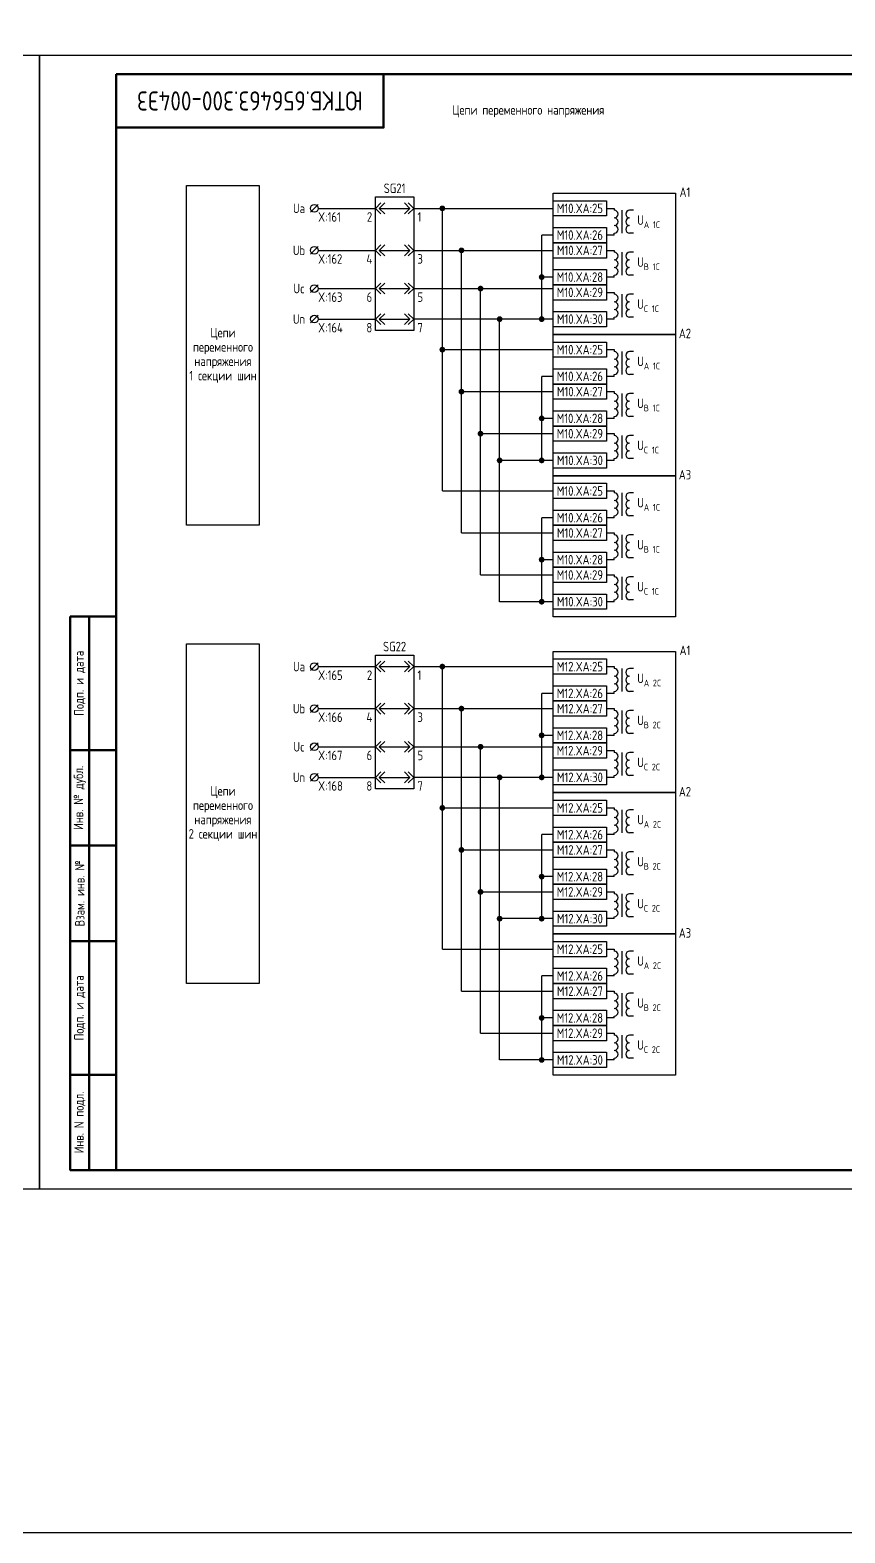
# Model space of a CAD drawing. Header units: millimetres. Extents: x -1612 to 9998, y -90 to 1220.
# Drawn here: x 837.5 to 1050.8, y -90 to 303.6 of the extents above; entities that cross this region are included whole.
import ezdxf

# ---------------------------------------------------------------- set-up
doc = ezdxf.new("R2010")
doc.units = ezdxf.units.MM
doc.styles.add('Gost_type_A', font='GOST_A.TTF')

# ---------------------------------------------------------------- blocks, each defined once
blk = doc.blocks.new('Формат_А3')
blk.add_lwpolyline([(-420, 297), (0, 297), (0, 0), (-420, 0)], close=True)
at = {"lineweight": 50}
blk.add_lwpolyline([(-400, 292), (-5, 292), (-5, 5), (-400, 5)], close=True, dxfattribs=at)
blk = doc.blocks.new('БИ_разъем')
for p, q in [((0, 0), (1.41, 1.41)), ((0, 0), (1.41, 1.41)), ((0, 0), (1.41, -1.41)), ((0, 0), (1.41, -1.41)), ((1, 0), (2.41, 1.41)), ((1, 0), (2.41, -1.41)), ((1, 0), (9, 0)), ((9, 0), (7.59, 1.41)), ((9, 0), (7.59, -1.41)), ((10, 0), (8.59, 1.41)), ((10, 0), (8.59, 1.41)), ((10, 0), (8.59, -1.41)), ((10, 0), (8.59, -1.41))]:
    blk.add_line(p, q)
blk = doc.blocks.new('POINT')
at = {"const_width": 0.75}
blk.add_lwpolyline([(-0.375, 0, 1), (0.375, 0, 1)], format="xyb", close=True, dxfattribs=at)
blk = doc.blocks.new('Штамп угловой верхний')
at = {"lineweight": 50}
blk.add_lwpolyline([(0, 0), (70, 0), (70, -14), (0, -14)], close=True, dxfattribs=at)
blk = doc.blocks.new('Штамп левый нижний')
at = {"lineweight": 50}
for points in [[(-12, 145), (-7, 145), (-7, 110), (-12, 110)], [(-7, 145), (0, 145), (0, 110), (-7, 110)], [(-12, 110), (-7, 110), (-7, 85), (-12, 85)], [(-7, 110), (0, 110), (0, 85), (-7, 85)], [(-12, 85), (-7, 85), (-7, 60), (-12, 60)], [(-7, 85), (0, 85), (0, 60), (-7, 60)], [(-12, 60), (-7, 60), (-7, 25), (-12, 25)], [(-7, 60), (0, 60), (0, 25), (-7, 25)], [(-12, 25), (-7, 25), (-7, 0), (-12, 0)], [(-7, 25), (0, 25), (0, 0), (-7, 0)]]:
    blk.add_lwpolyline(points, close=True, dxfattribs=at)
at = {"char_height": 2.5, "attachment_point": 5, "rotation": 90, "style": 'Gost_type_A'}
for s, insert, width in [('Подп. и дата', (-9.5, 127.5), 35), ('Инв. № дубл.', (-9.5, 97.5), 25), ('Взам. инв. №', (-9.5, 72.5), 25), ('Подп. и дата', (-9.5, 42.5), 35), ('Инв. N подл.', (-9.5, 12.5), 25)]:
    blk.add_mtext(s, dxfattribs=dict(at, insert=insert, width=width))

msp = doc.modelspace()

# ---------------------------------------------------------------- linework, layer by layer
for p, q in [((912.89, 257.86), (910.89, 255.86)), ((912.89, 256.86), (927.89, 256.86)), ((937.89, 256.86), (974.39, 256.86)), ((945.39, 182.86), (945.39, 256.86)), ((971.39, 227.86), (971.39, 249.86)), ((974.39, 249.86), (971.39, 249.86)), ((912.89, 246.86), (910.89, 244.86)), ((912.9, 245.86), (927.89, 245.86)), ((937.89, 245.86), (974.39, 245.86)), ((950.39, 171.86), (950.39, 245.86)), ((912.89, 236.86), (910.89, 234.86)), ((974.39, 238.86), (971.39, 238.86)), ((912.9, 235.86), (927.89, 235.86)), ((937.89, 235.86), (974.39, 235.86)), ((955.39, 160.86), (955.39, 235.86)), ((912.89, 228.86), (910.89, 226.86)), ((912.9, 227.86), (927.89, 227.86)), ((974.39, 227.86), (937.89, 227.86)), ((960.39, 153.86), (960.39, 227.86)), ((945.77, 219.86), (974.39, 219.86)), ((971.39, 190.86), (971.39, 212.86)), ((974.39, 212.86), (971.39, 212.86)), ((950.39, 208.86), (974.39, 208.86)), ((974.39, 201.86), (971.39, 201.86)), ((955.39, 197.86), (974.39, 197.86)), ((974.39, 190.86), (960.39, 190.86)), ((945.39, 182.86), (974.39, 182.86)), ((971.39, 153.86), (971.39, 175.86)), ((974.39, 175.86), (971.39, 175.86)), ((950.39, 171.86), (974.39, 171.86)), ((974.39, 164.86), (971.39, 164.86)), ((955.39, 160.86), (974.39, 160.86)), ((974.39, 153.86), (960.39, 153.86)), ((912.89, 137.86), (910.89, 135.86)), ((912.89, 136.86), (927.89, 136.86)), ((937.89, 136.86), (974.39, 136.86)), ((945.39, 62.86), (945.39, 136.86)), ((912.89, 126.86), (910.89, 124.86)), ((971.39, 107.86), (971.39, 129.86)), ((974.39, 129.86), (971.39, 129.86)), ((912.9, 125.86), (927.89, 125.86)), ((937.89, 125.86), (974.39, 125.86)), ((950.39, 51.86), (950.39, 125.86)), ((974.39, 118.86), (971.39, 118.86)), ((912.89, 116.86), (910.89, 114.86)), ((912.9, 115.86), (927.89, 115.86)), ((937.89, 115.86), (974.39, 115.86)), ((955.39, 40.86), (955.39, 115.86)), ((912.89, 108.86), (910.89, 106.86)), ((912.9, 107.86), (927.89, 107.86)), ((974.39, 107.86), (937.89, 107.86)), ((960.39, 33.86), (960.39, 107.86)), ((945.77, 99.86), (974.39, 99.86)), ((971.39, 70.86), (971.39, 92.86)), ((974.39, 92.86), (971.39, 92.86)), ((950.39, 88.86), (974.39, 88.86)), ((974.39, 81.86), (971.39, 81.86)), ((955.39, 77.86), (974.39, 77.86)), ((974.39, 70.86), (960.39, 70.86)), ((945.39, 62.86), (974.39, 62.86)), ((971.39, 33.86), (971.39, 55.86)), ((974.39, 55.86), (971.39, 55.86)), ((950.39, 51.86), (974.39, 51.86)), ((974.39, 44.86), (971.39, 44.86)), ((955.39, 40.86), (974.39, 40.86)), ((974.39, 33.86), (960.39, 33.86))]:
    msp.add_line(p, q)
at = {"ltscale": 4}
for p, q in [((988.39, 256.86), (990.39, 256.86)), ((990.39, 256.86), (990.39, 256.36)), ((990.39, 256.86), (990.39, 256.36)), ((992.39, 256.36), (992.39, 252.36)), ((995.39, 256.36), (994.39, 256.36)), ((992.39, 254.36), (992.39, 250.36)), ((990.39, 249.86), (988.39, 249.86)), ((990.39, 249.86), (990.39, 250.36)), ((995.39, 250.36), (994.39, 250.36)), ((988.39, 245.86), (990.39, 245.86)), ((990.39, 245.86), (990.39, 245.36)), ((990.39, 245.86), (990.39, 245.36)), ((992.39, 245.36), (992.39, 241.36)), ((995.39, 245.36), (994.39, 245.36)), ((992.39, 243.36), (992.39, 239.36)), ((990.39, 238.86), (988.39, 238.86)), ((990.39, 238.86), (990.39, 239.36)), ((995.39, 239.36), (994.39, 239.36)), ((988.39, 234.86), (990.39, 234.86)), ((990.39, 234.86), (990.39, 234.36)), ((990.39, 234.86), (990.39, 234.36)), ((992.39, 234.36), (992.39, 230.36)), ((992.39, 232.36), (992.39, 228.36)), ((995.39, 234.36), (994.39, 234.36)), ((990.39, 227.86), (990.39, 228.36)), ((995.39, 228.36), (994.39, 228.36)), ((990.39, 227.86), (988.39, 227.86)), ((988.39, 219.86), (990.39, 219.86)), ((990.39, 219.86), (990.39, 219.36)), ((990.39, 219.86), (990.39, 219.36)), ((992.39, 219.36), (992.39, 215.36)), ((992.39, 217.36), (992.39, 213.36)), ((995.39, 219.36), (994.39, 219.36)), ((990.39, 212.86), (988.39, 212.86)), ((990.39, 212.86), (990.39, 213.36)), ((995.39, 213.36), (994.39, 213.36)), ((988.39, 208.86), (990.39, 208.86)), ((990.39, 208.86), (990.39, 208.36)), ((990.39, 208.86), (990.39, 208.36)), ((992.39, 208.36), (992.39, 204.36)), ((992.39, 206.36), (992.39, 202.36)), ((995.39, 208.36), (994.39, 208.36)), ((990.39, 201.86), (988.39, 201.86)), ((990.39, 201.86), (990.39, 202.36)), ((995.39, 202.36), (994.39, 202.36)), ((988.39, 197.86), (990.39, 197.86)), ((990.39, 197.86), (990.39, 197.36)), ((990.39, 197.86), (990.39, 197.36)), ((992.39, 197.36), (992.39, 193.36)), ((995.39, 197.36), (994.39, 197.36)), ((992.39, 195.36), (992.39, 191.36)), ((990.39, 190.86), (988.39, 190.86)), ((990.39, 190.86), (990.39, 191.36)), ((995.39, 191.36), (994.39, 191.36)), ((988.39, 182.86), (990.39, 182.86)), ((990.39, 182.86), (990.39, 182.36)), ((990.39, 182.86), (990.39, 182.36)), ((992.39, 182.36), (992.39, 178.36)), ((995.39, 182.36), (994.39, 182.36)), ((992.39, 180.36), (992.39, 176.36)), ((990.39, 175.86), (988.39, 175.86)), ((990.39, 175.86), (990.39, 176.36)), ((995.39, 176.36), (994.39, 176.36)), ((988.39, 171.86), (990.39, 171.86)), ((990.39, 171.86), (990.39, 171.36)), ((990.39, 171.86), (990.39, 171.36)), ((992.39, 171.36), (992.39, 167.36)), ((992.39, 169.36), (992.39, 165.36)), ((995.39, 171.36), (994.39, 171.36)), ((990.39, 164.86), (990.39, 165.36)), ((995.39, 165.36), (994.39, 165.36)), ((990.39, 164.86), (988.39, 164.86)), ((988.39, 160.86), (990.39, 160.86)), ((990.39, 160.86), (990.39, 160.36)), ((990.39, 160.86), (990.39, 160.36)), ((992.39, 160.36), (992.39, 156.36)), ((992.39, 158.36), (992.39, 154.36)), ((995.39, 160.36), (994.39, 160.36)), ((990.39, 153.86), (988.39, 153.86)), ((990.39, 153.86), (990.39, 154.36)), ((995.39, 154.36), (994.39, 154.36)), ((988.39, 136.86), (990.39, 136.86)), ((990.39, 136.86), (990.39, 136.36)), ((990.39, 136.86), (990.39, 136.36)), ((992.39, 136.36), (992.39, 132.36)), ((992.39, 134.36), (992.39, 130.36)), ((995.39, 136.36), (994.39, 136.36)), ((990.39, 129.86), (990.39, 130.36)), ((995.39, 130.36), (994.39, 130.36)), ((990.39, 129.86), (988.39, 129.86)), ((988.39, 125.86), (990.39, 125.86)), ((990.39, 125.86), (990.39, 125.36)), ((990.39, 125.86), (990.39, 125.36)), ((992.39, 125.36), (992.39, 121.36)), ((992.39, 123.36), (992.39, 119.36)), ((995.39, 125.36), (994.39, 125.36)), ((990.39, 118.86), (988.39, 118.86)), ((990.39, 118.86), (990.39, 119.36)), ((995.39, 119.36), (994.39, 119.36)), ((988.39, 114.86), (990.39, 114.86)), ((990.39, 114.86), (990.39, 114.36)), ((990.39, 114.86), (990.39, 114.36)), ((992.39, 114.36), (992.39, 110.36)), ((995.39, 114.36), (994.39, 114.36)), ((992.39, 112.36), (992.39, 108.36)), ((990.39, 107.86), (988.39, 107.86)), ((990.39, 107.86), (990.39, 108.36)), ((995.39, 108.36), (994.39, 108.36)), ((988.39, 99.86), (990.39, 99.86)), ((990.39, 99.86), (990.39, 99.36)), ((990.39, 99.86), (990.39, 99.36)), ((992.39, 99.36), (992.39, 95.36)), ((995.39, 99.36), (994.39, 99.36)), ((992.39, 97.36), (992.39, 93.36)), ((990.39, 92.86), (988.39, 92.86)), ((990.39, 92.86), (990.39, 93.36)), ((995.39, 93.36), (994.39, 93.36)), ((988.39, 88.86), (990.39, 88.86)), ((990.39, 88.86), (990.39, 88.36)), ((990.39, 88.86), (990.39, 88.36)), ((992.39, 88.36), (992.39, 84.36)), ((995.39, 88.36), (994.39, 88.36)), ((992.39, 86.36), (992.39, 82.36)), ((990.39, 81.86), (988.39, 81.86)), ((990.39, 81.86), (990.39, 82.36)), ((995.39, 82.36), (994.39, 82.36)), ((988.39, 77.86), (990.39, 77.86)), ((990.39, 77.86), (990.39, 77.36)), ((990.39, 77.86), (990.39, 77.36)), ((992.39, 77.36), (992.39, 73.36)), ((992.39, 75.36), (992.39, 71.36)), ((995.39, 77.36), (994.39, 77.36)), ((990.39, 70.86), (988.39, 70.86)), ((990.39, 70.86), (990.39, 71.36)), ((995.39, 71.36), (994.39, 71.36)), ((988.39, 62.86), (990.39, 62.86)), ((990.39, 62.86), (990.39, 62.36)), ((990.39, 62.86), (990.39, 62.36)), ((992.39, 62.36), (992.39, 58.36)), ((992.39, 60.36), (992.39, 56.36)), ((995.39, 62.36), (994.39, 62.36)), ((990.39, 55.86), (988.39, 55.86)), ((990.39, 55.86), (990.39, 56.36)), ((995.39, 56.36), (994.39, 56.36)), ((988.39, 51.86), (990.39, 51.86)), ((990.39, 51.86), (990.39, 51.36)), ((990.39, 51.86), (990.39, 51.36)), ((992.39, 51.36), (992.39, 47.36)), ((995.39, 51.36), (994.39, 51.36)), ((992.39, 49.36), (992.39, 45.36)), ((990.39, 44.86), (988.39, 44.86)), ((990.39, 44.86), (990.39, 45.36)), ((995.39, 45.36), (994.39, 45.36)), ((988.39, 40.86), (990.39, 40.86)), ((990.39, 40.86), (990.39, 40.36)), ((990.39, 40.86), (990.39, 40.36)), ((992.39, 40.36), (992.39, 36.36)), ((995.39, 40.36), (994.39, 40.36)), ((992.39, 38.36), (992.39, 34.36)), ((990.39, 33.86), (988.39, 33.86)), ((990.39, 33.86), (990.39, 34.36)), ((995.39, 34.36), (994.39, 34.36))]:
    msp.add_line(p, q, dxfattribs=at)
for points in [[(-1612, 1220), (9998.36, 1220), (9998.36, -90), (-1612, -90)], [(897.48, 173.86), (878.48, 173.86), (878.48, 262.86), (897.48, 262.86)], [(927.89, 259.86), (937.89, 259.86), (937.89, 224.86), (927.89, 224.86)], [(974.39, 260.86), (1006.39, 260.86), (1006.39, 223.86), (974.39, 223.86)], [(974.39, 258.86), (988.39, 258.86), (988.39, 254.86), (974.39, 254.86)], [(974.39, 251.86), (988.39, 251.86), (988.39, 247.86), (974.39, 247.86)], [(974.39, 247.86), (988.39, 247.86), (988.39, 243.86), (974.39, 243.86)], [(974.39, 240.86), (988.39, 240.86), (988.39, 236.86), (974.39, 236.86)], [(974.39, 236.86), (988.39, 236.86), (988.39, 232.86), (974.39, 232.86)], [(974.39, 229.86), (988.39, 229.86), (988.39, 225.86), (974.39, 225.86)], [(974.39, 223.86), (1006.39, 223.86), (1006.39, 186.86), (974.39, 186.86)], [(974.39, 221.86), (988.39, 221.86), (988.39, 217.86), (974.39, 217.86)], [(974.39, 214.86), (988.39, 214.86), (988.39, 210.86), (974.39, 210.86)], [(974.39, 210.86), (988.39, 210.86), (988.39, 206.86), (974.39, 206.86)], [(974.39, 203.86), (988.39, 203.86), (988.39, 199.86), (974.39, 199.86)], [(974.39, 199.86), (988.39, 199.86), (988.39, 195.86), (974.39, 195.86)], [(974.39, 192.86), (988.39, 192.86), (988.39, 188.86), (974.39, 188.86)], [(974.39, 186.86), (1006.39, 186.86), (1006.39, 149.86), (974.39, 149.86)], [(974.39, 184.86), (988.39, 184.86), (988.39, 180.86), (974.39, 180.86)], [(974.39, 177.86), (988.39, 177.86), (988.39, 173.86), (974.39, 173.86)], [(974.39, 173.86), (988.39, 173.86), (988.39, 169.86), (974.39, 169.86)], [(974.39, 166.86), (988.39, 166.86), (988.39, 162.86), (974.39, 162.86)], [(974.39, 162.86), (988.39, 162.86), (988.39, 158.86), (974.39, 158.86)], [(974.39, 155.86), (988.39, 155.86), (988.39, 151.86), (974.39, 151.86)], [(897.48, 53.86), (878.48, 53.86), (878.48, 142.86), (897.48, 142.86)], [(927.89, 139.86), (937.89, 139.86), (937.89, 104.86), (927.89, 104.86)], [(974.39, 140.86), (1006.39, 140.86), (1006.39, 103.86), (974.39, 103.86)], [(974.39, 138.86), (988.39, 138.86), (988.39, 134.86), (974.39, 134.86)], [(974.39, 131.86), (988.39, 131.86), (988.39, 127.86), (974.39, 127.86)], [(974.39, 127.86), (988.39, 127.86), (988.39, 123.86), (974.39, 123.86)], [(974.39, 120.86), (988.39, 120.86), (988.39, 116.86), (974.39, 116.86)], [(974.39, 116.86), (988.39, 116.86), (988.39, 112.86), (974.39, 112.86)], [(974.39, 109.86), (988.39, 109.86), (988.39, 105.86), (974.39, 105.86)], [(974.39, 103.86), (1006.39, 103.86), (1006.39, 66.86), (974.39, 66.86)], [(974.39, 101.86), (988.39, 101.86), (988.39, 97.86), (974.39, 97.86)], [(974.39, 94.86), (988.39, 94.86), (988.39, 90.86), (974.39, 90.86)], [(974.39, 90.86), (988.39, 90.86), (988.39, 86.86), (974.39, 86.86)], [(974.39, 83.86), (988.39, 83.86), (988.39, 79.86), (974.39, 79.86)], [(974.39, 79.86), (988.39, 79.86), (988.39, 75.86), (974.39, 75.86)], [(974.39, 72.86), (988.39, 72.86), (988.39, 68.86), (974.39, 68.86)], [(974.39, 66.86), (1006.39, 66.86), (1006.39, 29.86), (974.39, 29.86)], [(974.39, 64.86), (988.39, 64.86), (988.39, 60.86), (974.39, 60.86)], [(974.39, 57.86), (988.39, 57.86), (988.39, 53.86), (974.39, 53.86)], [(974.39, 53.86), (988.39, 53.86), (988.39, 49.86), (974.39, 49.86)], [(974.39, 46.86), (988.39, 46.86), (988.39, 42.86), (974.39, 42.86)], [(974.39, 42.86), (988.39, 42.86), (988.39, 38.86), (974.39, 38.86)], [(974.39, 35.86), (988.39, 35.86), (988.39, 31.86), (974.39, 31.86)]]:
    msp.add_lwpolyline(points, close=True)
for centre in [(911.89, 256.86), (911.89, 245.86), (911.89, 235.86), (911.89, 227.86), (911.89, 136.86), (911.89, 125.86), (911.89, 115.86), (911.89, 107.86)]:
    msp.add_circle(centre, 1)
for centre, start, end in [((990.39, 255.36), 270, 90), ((994.39, 255.36), 90, 270), ((994.39, 255.36), 90, 270), ((990.39, 253.36), 270, 90), ((990.39, 251.36), 270, 90), ((994.39, 253.36), 90, 270), ((994.39, 253.36), 90, 270), ((994.39, 251.36), 90, 270), ((990.39, 244.36), 270, 90), ((994.39, 244.36), 90, 270), ((994.39, 244.36), 90, 270), ((990.39, 242.36), 270, 90), ((990.39, 240.36), 270, 90), ((994.39, 242.36), 90, 270), ((994.39, 242.36), 90, 270), ((994.39, 240.36), 90, 270), ((990.39, 233.36), 270, 90), ((990.39, 231.36), 270, 90), ((994.39, 233.36), 90, 270), ((994.39, 233.36), 90, 270), ((994.39, 231.36), 90, 270), ((994.39, 231.36), 90, 270), ((990.39, 229.36), 270, 90), ((994.39, 229.36), 90, 270), ((990.39, 218.36), 270, 90), ((990.39, 216.36), 270, 90), ((994.39, 218.36), 90, 270), ((994.39, 218.36), 90, 270), ((994.39, 216.36), 90, 270), ((994.39, 216.36), 90, 270), ((990.39, 214.36), 270, 90), ((994.39, 214.36), 90, 270), ((990.39, 207.36), 270, 90), ((990.39, 205.36), 270, 90), ((994.39, 207.36), 90, 270), ((994.39, 207.36), 90, 270), ((994.39, 205.36), 90, 270), ((994.39, 205.36), 90, 270), ((990.39, 203.36), 270, 90), ((994.39, 203.36), 90, 270), ((990.39, 196.36), 270, 90), ((994.39, 196.36), 90, 270), ((994.39, 196.36), 90, 270), ((990.39, 194.36), 270, 90), ((990.39, 192.36), 270, 90), ((994.39, 194.36), 90, 270), ((994.39, 194.36), 90, 270), ((994.39, 192.36), 90, 270), ((990.39, 181.36), 270, 90), ((994.39, 181.36), 90, 270), ((994.39, 181.36), 90, 270), ((990.39, 179.36), 270, 90), ((990.39, 177.36), 270, 90), ((994.39, 179.36), 90, 270), ((994.39, 179.36), 90, 270), ((994.39, 177.36), 90, 270), ((990.39, 170.36), 270, 90), ((990.39, 168.36), 270, 90), ((994.39, 170.36), 90, 270), ((994.39, 170.36), 90, 270), ((994.39, 168.36), 90, 270), ((994.39, 168.36), 90, 270), ((990.39, 166.36), 270, 90), ((994.39, 166.36), 90, 270), ((990.39, 159.36), 270, 90), ((990.39, 157.36), 270, 90), ((994.39, 159.36), 90, 270), ((994.39, 159.36), 90, 270), ((994.39, 157.36), 90, 270), ((994.39, 157.36), 90, 270), ((990.39, 155.36), 270, 90), ((994.39, 155.36), 90, 270), ((990.39, 135.36), 270, 90), ((990.39, 133.36), 270, 90), ((994.39, 135.36), 90, 270), ((994.39, 135.36), 90, 270), ((994.39, 133.36), 90, 270), ((994.39, 133.36), 90, 270), ((990.39, 131.36), 270, 90), ((994.39, 131.36), 90, 270), ((990.39, 124.36), 270, 90), ((990.39, 122.36), 270, 90), ((994.39, 124.36), 90, 270), ((994.39, 124.36), 90, 270), ((994.39, 122.36), 90, 270), ((994.39, 122.36), 90, 270), ((990.39, 120.36), 270, 90), ((994.39, 120.36), 90, 270), ((990.39, 113.36), 270, 90), ((994.39, 113.36), 90, 270), ((994.39, 113.36), 90, 270), ((990.39, 111.36), 270, 90), ((990.39, 109.36), 270, 90), ((994.39, 111.36), 90, 270), ((994.39, 111.36), 90, 270), ((994.39, 109.36), 90, 270), ((990.39, 98.36), 270, 90), ((994.39, 98.36), 90, 270), ((994.39, 98.36), 90, 270), ((990.39, 96.36), 270, 90), ((990.39, 94.36), 270, 90), ((994.39, 96.36), 90, 270), ((994.39, 96.36), 90, 270), ((994.39, 94.36), 90, 270), ((990.39, 87.36), 270, 90), ((994.39, 87.36), 90, 270), ((994.39, 87.36), 90, 270), ((990.39, 85.36), 270, 90), ((990.39, 83.36), 270, 90), ((994.39, 85.36), 90, 270), ((994.39, 85.36), 90, 270), ((994.39, 83.36), 90, 270), ((990.39, 76.36), 270, 90), ((990.39, 74.36), 270, 90), ((994.39, 76.36), 90, 270), ((994.39, 76.36), 90, 270), ((994.39, 74.36), 90, 270), ((994.39, 74.36), 90, 270), ((990.39, 72.36), 270, 90), ((994.39, 72.36), 90, 270), ((990.39, 61.36), 270, 90), ((990.39, 59.36), 270, 90), ((994.39, 61.36), 90, 270), ((994.39, 61.36), 90, 270), ((994.39, 59.36), 90, 270), ((994.39, 59.36), 90, 270), ((990.39, 57.36), 270, 90), ((994.39, 57.36), 90, 270), ((990.39, 50.36), 270, 90), ((994.39, 50.36), 90, 270), ((994.39, 50.36), 90, 270), ((990.39, 48.36), 270, 90), ((990.39, 46.36), 270, 90), ((994.39, 48.36), 90, 270), ((994.39, 48.36), 90, 270), ((994.39, 46.36), 90, 270), ((990.39, 39.36), 270, 90), ((994.39, 39.36), 90, 270), ((994.39, 39.36), 90, 270), ((990.39, 37.36), 270, 90), ((990.39, 35.36), 270, 90), ((994.39, 37.36), 90, 270), ((994.39, 37.36), 90, 270), ((994.39, 35.36), 90, 270)]:
    msp.add_arc(centre, 1, start, end, dxfattribs=at)

# ---------------------------------------------------------------- block references
for name, p in [('Формат_А3', (840, 0)), ('Формат_А3', (1260, 0)), ('Штамп угловой верхний', (860, 292)), ('БИ_разъем', (927.89, 256.86)), ('POINT', (945.39, 256.86)), ('БИ_разъем', (927.89, 245.86)), ('POINT', (950.39, 245.86)), ('БИ_разъем', (927.89, 235.86)), ('POINT', (955.39, 235.86)), ('POINT', (971.39, 238.86)), ('БИ_разъем', (927.89, 227.86)), ('POINT', (960.39, 227.86)), ('POINT', (971.39, 227.86)), ('POINT', (945.39, 219.86)), ('POINT', (950.39, 208.86)), ('POINT', (971.39, 201.86)), ('POINT', (955.39, 197.86)), ('POINT', (960.39, 190.86)), ('POINT', (971.39, 190.86)), ('POINT', (971.39, 164.86)), ('POINT', (971.39, 153.86)), ('Штамп левый нижний', (860, 5)), ('БИ_разъем', (927.89, 136.86)), ('POINT', (945.39, 136.86)), ('БИ_разъем', (927.89, 125.86)), ('POINT', (950.39, 125.86)), ('POINT', (971.39, 118.86)), ('БИ_разъем', (927.89, 115.86)), ('POINT', (955.39, 115.86)), ('БИ_разъем', (927.89, 107.86)), ('POINT', (960.39, 107.86)), ('POINT', (971.39, 107.86)), ('POINT', (945.39, 99.86)), ('POINT', (950.39, 88.86)), ('POINT', (971.39, 81.86)), ('POINT', (955.39, 77.86)), ('POINT', (960.39, 70.86)), ('POINT', (971.39, 70.86)), ('POINT', (971.39, 44.86)), ('POINT', (971.39, 33.86))]:
    msp.add_blockref(name, p)

# ---------------------------------------------------------------- texts
at = {"insert": (895, 285), "char_height": 5, "width": 70, "attachment_point": 5, "rotation": 180, "style": 'Gost_type_A'}
msp.add_mtext('ЮТКБ.656463.300-004Э3', dxfattribs=at)
at = {"char_height": 2.5, "line_spacing_factor": 0.9, "style": 'Gost_type_A'}
for s, insert, width, attachment_point in [('Цепи переменного напряжения', (967.89, 282.3), 107, 5), ('SG21', (932.89, 260.86), 10, 8), ('A1', (1008.89, 259.86), 35, 8), ('Ua', (907.89, 256.86), 7, 5), ('X:161', (912.89, 255.86), 10, 1), ('{\\T0.9;2}', (926.89, 255.86), 5, 3), ('{\\T0.9;1}', (938.89, 255.86), 5, 1), ('Ub', (907.89, 245.86), 7, 5), ('X:162', (912.89, 244.86), 10, 1), ('{\\T0.9;4}', (926.89, 244.86), 5, 3), ('{\\T0.9;3}', (938.89, 244.86), 5, 1), ('Uc', (907.89, 235.86), 7, 5), ('X:163', (912.89, 234.86), 10, 1), ('{\\T0.9;6}', (926.89, 234.86), 5, 3), ('{\\T0.9;5}', (938.89, 234.86), 5, 1), ('Un', (907.89, 227.86), 7, 5), ('Цепи переменного напряжения\\P1 секции шин', (887.98, 218.36), 19, 5), ('X:164', (912.89, 226.86), 10, 1), ('{\\T0.9;8}', (926.89, 226.86), 5, 3), ('{\\T0.9;7}', (938.89, 226.86), 5, 1), ('A2', (1008.89, 222.86), 35, 8), ('A3', (1008.89, 185.86), 35, 8), ('SG22', (932.89, 140.86), 10, 8), ('A1', (1008.89, 139.86), 35, 8), ('Ua', (907.89, 136.86), 7, 5), ('X:165', (912.89, 135.86), 10, 1), ('{\\T0.9;2}', (926.89, 135.86), 5, 3), ('{\\T0.9;1}', (938.89, 135.86), 5, 1), ('Ub', (907.89, 125.86), 7, 5), ('X:166', (912.89, 124.86), 10, 1), ('{\\T0.9;4}', (926.89, 124.86), 5, 3), ('{\\T0.9;3}', (938.89, 124.86), 5, 1), ('Uc', (907.89, 115.86), 7, 5), ('X:167', (912.89, 114.86), 10, 1), ('{\\T0.9;6}', (926.89, 114.86), 5, 3), ('{\\T0.9;5}', (938.89, 114.86), 5, 1), ('Un', (907.89, 107.86), 7, 5), ('X:168', (912.89, 106.86), 10, 1), ('{\\T0.9;8}', (926.89, 106.86), 5, 3), ('{\\T0.9;7}', (938.89, 106.86), 5, 1), ('Цепи переменного напряжения\\P2 секции шин', (887.98, 98.36), 19, 5), ('A2', (1008.89, 102.86), 35, 8), ('A3', (1008.89, 65.86), 35, 8)]:
    msp.add_mtext(s, dxfattribs=dict(at, insert=insert, width=width, attachment_point=attachment_point))
at = {"char_height": 2.5, "style": 'Gost_type_A'}
for s, insert, width, attachment_point in [('M10.XA:25', (981.39, 256.86), 14, 5), ('\\A1;U{\\H0.7x;\\S^ A 1C;}', (996.39, 253.36), 12, 4), ('M10.XA:26', (981.39, 249.86), 14.018, 5), ('M10.XA:27', (981.39, 245.86), 14.018, 5), ('\\A1;U{\\H0.7x;\\S^ B 1C;}', (996.39, 242.36), 12, 4), ('M10.XA:28', (981.39, 238.86), 14.018, 5), ('M10.XA:29', (981.39, 234.86), 14.018, 5), ('\\A1;U{\\H0.7x;\\S^ C 1C;}', (996.39, 231.36), 12, 4), ('M10.XA:30', (981.39, 227.86), 14.018, 5), ('M10.XA:25', (981.39, 219.86), 14, 5), ('\\A1;U{\\H0.7x;\\S^ A 1C;}', (996.39, 216.36), 12, 4), ('M10.XA:26', (981.39, 212.86), 14.018, 5), ('M10.XA:27', (981.39, 208.86), 14.018, 5), ('\\A1;U{\\H0.7x;\\S^ B 1C;}', (996.39, 205.36), 12, 4), ('M10.XA:28', (981.39, 201.86), 14.018, 5), ('M10.XA:29', (981.39, 197.86), 14.018, 5), ('\\A1;U{\\H0.7x;\\S^ C 1C;}', (996.39, 194.36), 12, 4), ('M10.XA:30', (981.39, 190.86), 14.018, 5), ('M10.XA:25', (981.39, 182.86), 14, 5), ('\\A1;U{\\H0.7x;\\S^ A 1C;}', (996.39, 179.36), 12, 4), ('M10.XA:26', (981.39, 175.86), 14.018, 5), ('M10.XA:27', (981.39, 171.86), 14.018, 5), ('\\A1;U{\\H0.7x;\\S^ B 1C;}', (996.39, 168.36), 12, 4), ('M10.XA:28', (981.39, 164.86), 14.018, 5), ('M10.XA:29', (981.39, 160.86), 14.018, 5), ('\\A1;U{\\H0.7x;\\S^ C 1C;}', (996.39, 157.36), 12, 4), ('M10.XA:30', (981.39, 153.86), 14.018, 5), ('M12.XA:25', (981.39, 136.86), 14, 5), ('\\A1;U{\\H0.7x;\\S^ A 2C;}', (996.39, 133.36), 12, 4), ('M12.XA:26', (981.39, 129.86), 14.018, 5), ('M12.XA:27', (981.39, 125.86), 14.018, 5), ('\\A1;U{\\H0.7x;\\S^ B 2C;}', (996.39, 122.36), 12, 4), ('M12.XA:28', (981.39, 118.86), 14.018, 5), ('M12.XA:29', (981.39, 114.86), 14.018, 5), ('\\A1;U{\\H0.7x;\\S^ C 2C;}', (996.39, 111.36), 12, 4), ('M12.XA:30', (981.39, 107.86), 14.018, 5), ('M12.XA:25', (981.39, 99.86), 14, 5), ('\\A1;U{\\H0.7x;\\S^ A 2C;}', (996.39, 96.36), 12, 4), ('M12.XA:26', (981.39, 92.86), 14.018, 5), ('M12.XA:27', (981.39, 88.86), 14.018, 5), ('\\A1;U{\\H0.7x;\\S^ B 2C;}', (996.39, 85.36), 12, 4), ('M12.XA:28', (981.39, 81.86), 14.018, 5), ('M12.XA:29', (981.39, 77.86), 14.018, 5), ('\\A1;U{\\H0.7x;\\S^ C 2C;}', (996.39, 74.36), 12, 4), ('M12.XA:30', (981.39, 70.86), 14.018, 5), ('M12.XA:25', (981.39, 62.86), 14, 5), ('\\A1;U{\\H0.7x;\\S^ A 2C;}', (996.39, 59.36), 12, 4), ('M12.XA:26', (981.39, 55.86), 14.018, 5), ('M12.XA:27', (981.39, 51.86), 14.018, 5), ('\\A1;U{\\H0.7x;\\S^ B 2C;}', (996.39, 48.36), 12, 4), ('M12.XA:28', (981.39, 44.86), 14.018, 5), ('M12.XA:29', (981.39, 40.86), 14.018, 5), ('\\A1;U{\\H0.7x;\\S^ C 2C;}', (996.39, 37.36), 12, 4), ('M12.XA:30', (981.39, 33.86), 14.018, 5)]:
    msp.add_mtext(s, dxfattribs=dict(at, insert=insert, width=width, attachment_point=attachment_point))

doc.saveas('drawing.dxf')
